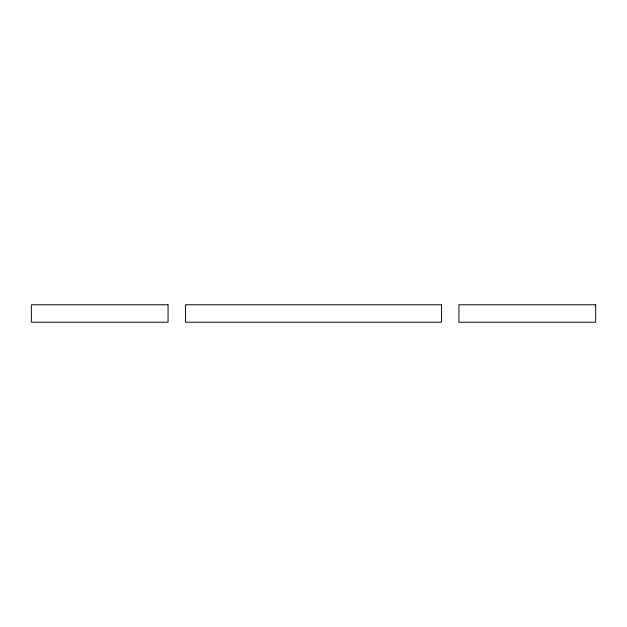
<?xml version="1.0" encoding="UTF-8"?>
<svg xmlns="http://www.w3.org/2000/svg" width="627" height="627" viewBox="0 0 627 627"><rect width="100%" height="100%" fill="white"/><g stroke="black" fill="none" stroke-linecap="round" stroke-linejoin="round"><path stroke-width="0.94" d="M168.06 304.777L31.35 304.777L31.35 322.223L168.06 322.223L168.06 304.777M441.486 304.777L185.514 304.777L185.514 322.223L441.486 322.223L441.486 304.777M595.65 304.777L458.94 304.777L458.94 322.223L595.65 322.223L595.65 304.777"/></g></svg>
